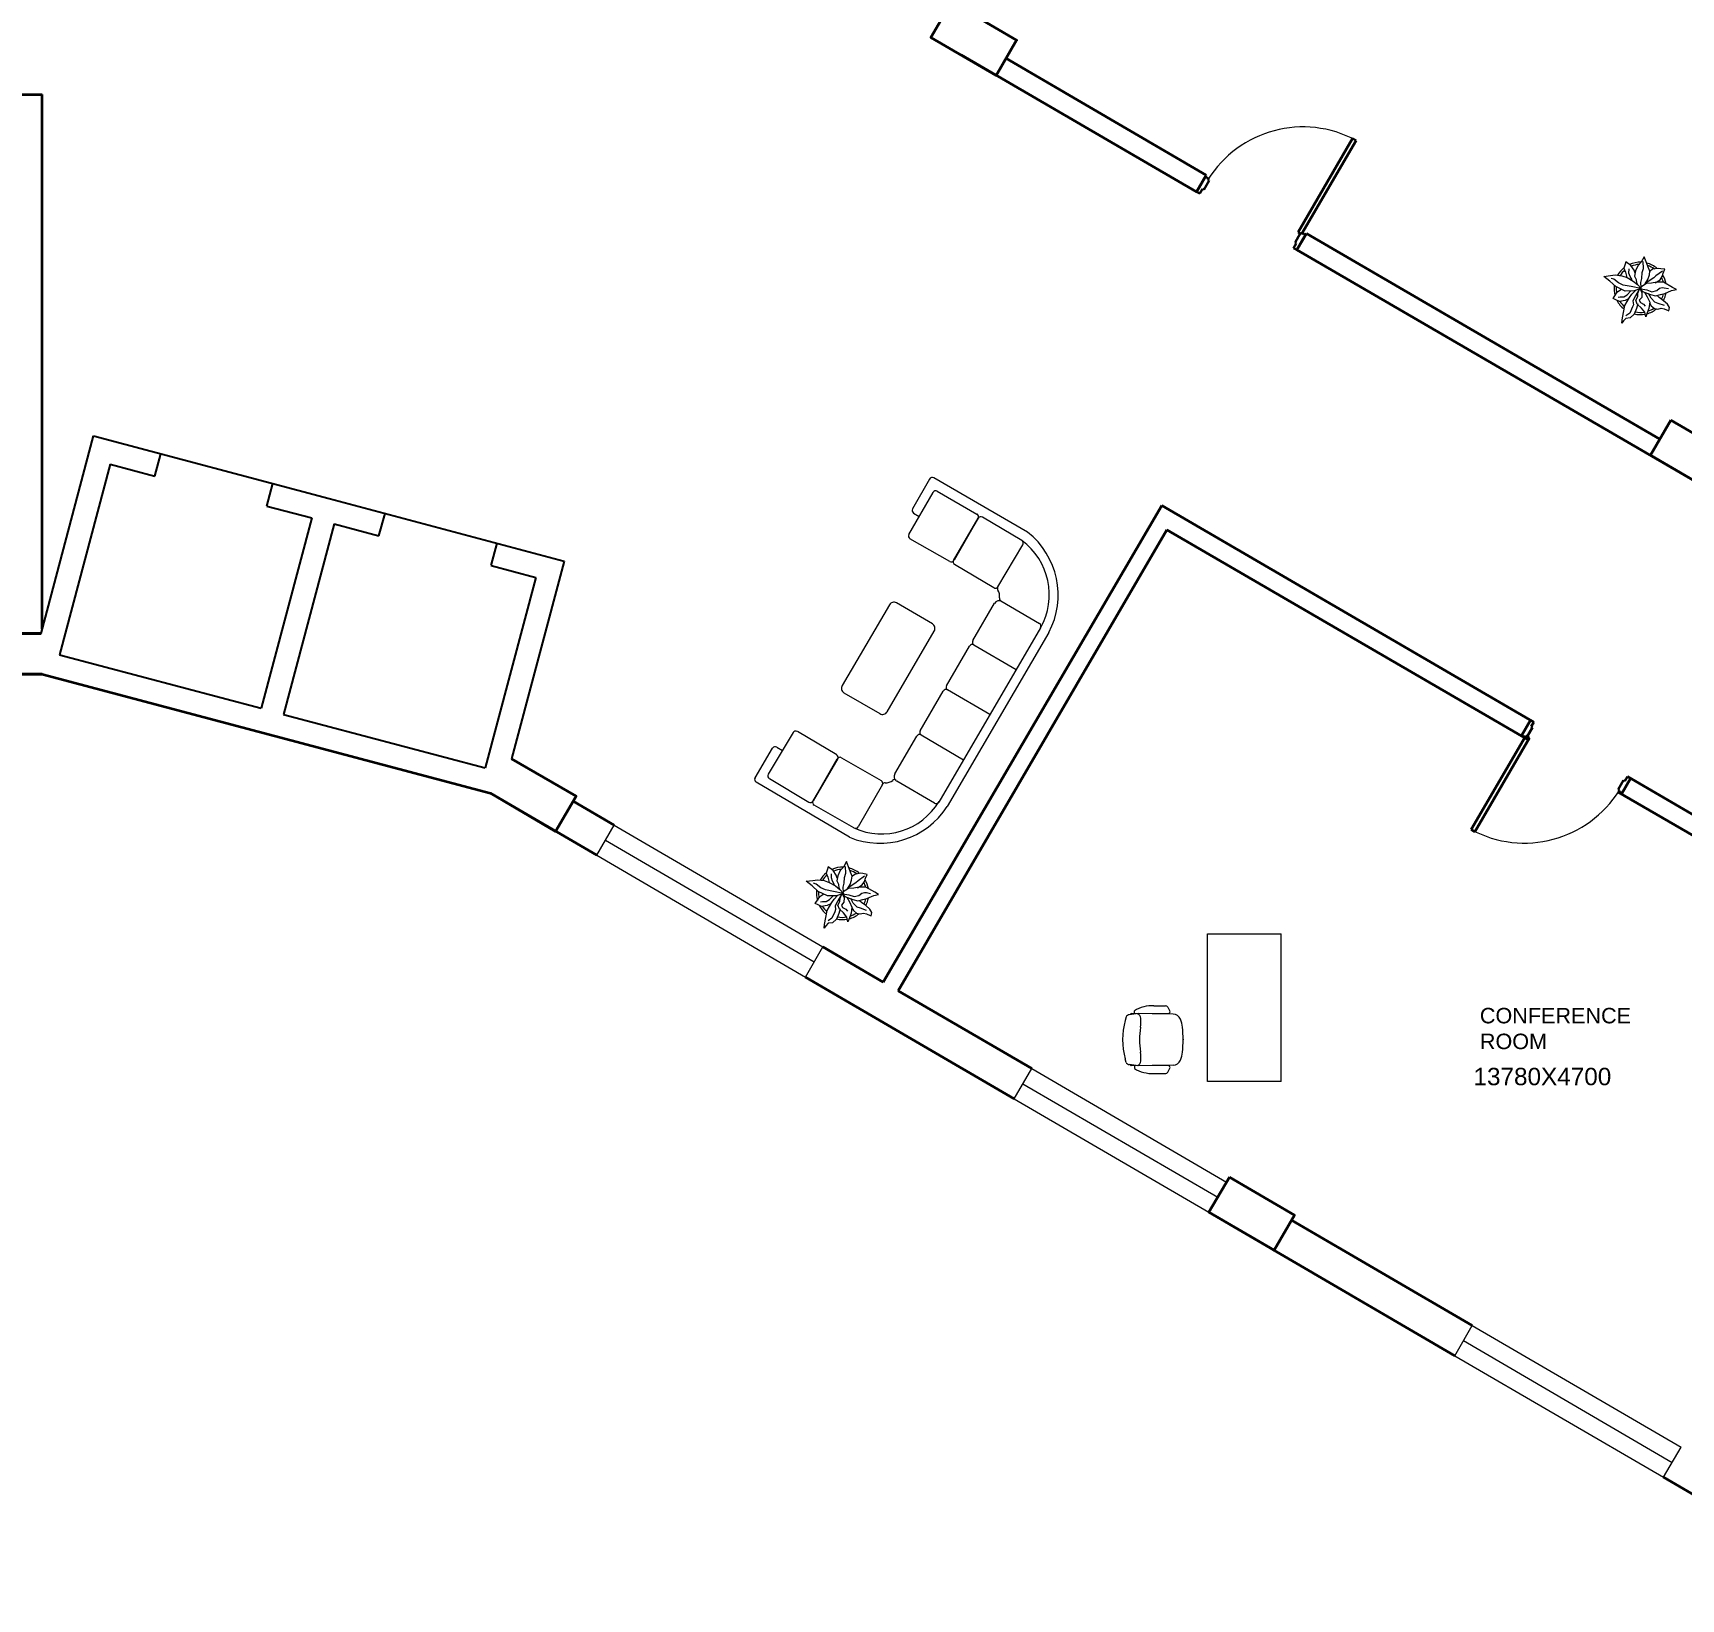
# Model space of a CAD drawing. Header units: millimetres. Extents: x 3079 to 579737, y 1565 to 1161826.
# Drawn here: x 113015 to 127228, y 424093 to 437602 of the extents above; entities that cross this region are included whole.
import ezdxf

# ---------------------------------------------------------------- set-up
doc = ezdxf.new("R2010")
doc.units = ezdxf.units.MM
for name, color, linetype, lineweight in [('1', 7, 'Continuous', 35), ('A_COL', 250, 'Continuous', 40), ('A_ELE1', 250, 'Continuous', 20), ('A_WIN-DOR', 250, 'Continuous', 30), ('IG-Area', 250, 'Continuous', 30), ('SILL', 251, 'Continuous', 18), ('WINDOW', 252, 'Continuous', 15)]:
    doc.layers.add(name, color=color, linetype=linetype, lineweight=lineweight)
doc.layers.add('FURNITURE', color=253, linetype='Continuous', lineweight=5, transparency=0.05)
doc.layers.add('TREES', color=72, linetype='Continuous', lineweight=5, transparency=0.05)
doc.styles.get("Standard").update_dxf_attribs({"font": 'arial.ttf'})

msp = doc.modelspace()

# ---------------------------------------------------------------- linework, layer by layer
for p, q in [((113085, 432421), (113538, 434126)), ((113538, 434126), (115568, 433586)), ((114067, 433779), (114118, 433972)), ((113680, 433881), (113243, 432238)), ((113680, 433881), (114067, 433779)), ((115033, 433521), (115084, 433715)), ((115033, 433521), (115420, 433419)), ((115568, 433586), (117597, 433046)), ((115420, 433419), (114983, 431776)), ((115613, 433367), (115176, 431724)), ((115613, 433367), (115999, 433264)), ((115999, 433264), (116051, 433458)), ((116966, 433007), (117017, 433201)), ((116966, 433007), (117352, 432905)), ((117597, 433046), (117143, 431341)), ((117352, 432905), (116915, 431262)), ((113243, 432238), (114983, 431776)), ((115176, 431724), (116915, 431262)), ((116961, 431043), (115028, 431557))]:
    msp.add_line(p, q)
at = {"layer": '1'}
for p, q in [((121019, 437413), (123050, 436232)), ((121406, 437383), (123134, 436376)), ((109170, 437071), (113095, 437071)), ((113095, 432460), (113095, 437071)), ((123050, 436232), (123134, 436376)), ((123915, 435730), (123998, 435873)), ((123998, 435873), (127046, 434098)), ((123915, 435730), (133795, 429989)), ((127181, 433833), (127181, 433833)), ((120348, 429414), (122751, 433526)), ((122751, 433526), (125957, 431658)), ((120477, 429339), (122792, 433317)), ((122792, 433317), (125910, 431504)), ((113095, 432071), (110220, 432071)), ((113095, 432071), (116961, 431043)), ((126766, 431187), (134694, 426568)), ((116961, 431043), (117877, 430508)), ((117673, 430974), (118028, 430767)), ((126687, 431053), (134490, 426516)), ((119828, 429718), (120348, 429414)), ((119677, 429458), (121477, 428409)), ((120477, 429339), (121628, 428668)), ((123157, 427429), (125277, 426192)), ((123869, 427361), (125428, 426452)), ((127077, 425143), (128877, 424093))]:
    msp.add_line(p, q, dxfattribs=at)
at = {"layer": 'A_COL'}
for points in [[(120935, 437866), (120759, 437564), (121321, 437236), (121497, 437539)], [(127141, 434261), (126965, 433959), (127526, 433631), (127702, 433934)], [(123333, 427731), (123157, 427429), (123718, 427101), (123894, 427404)]]:
    msp.add_lwpolyline(points, close=True, dxfattribs=at)
for points in [[(113085, 432421), (112445, 432421), (112445, 432071), (113095, 432071)], [(116961, 431043), (116961, 431043), (117522, 430715), (117698, 431018), (117143, 431341)]]:
    msp.add_lwpolyline(points, dxfattribs=at)
at = {"layer": 'A_ELE1', "transparency": 33554687}
for centre, start, end in [((123967, 435825), 61.5925, 148.1083), ((125877, 431580), 241.5978, 328.1136)]:
    msp.add_arc(centre, 966, start, end, dxfattribs=at)
at = {"layer": 'A_WIN-DOR', "transparency": 33554687}
for p, q in [((123925, 435883), (124394, 436692)), ((123956, 435865), (124426, 436674)), ((123127, 436364), (123051, 436234)), ((123153, 436346), (123126, 436362)), ((123147, 436335), (123153, 436346)), ((123078, 436216), (123101, 436256)), ((123101, 436256), (123113, 436249)), ((123113, 436249), (123159, 436328)), ((123887, 435746), (123910, 435786)), ((123899, 435793), (123944, 435872)), ((123910, 435786), (123899, 435793)), ((123990, 435860), (123915, 435730)), ((123963, 435876), (123979, 435904)), ((123963, 435876), (123990, 435860)), ((123915, 435730), (123887, 435746)), ((125854, 431544), (125929, 431674)), ((125929, 431674), (125957, 431658)), ((125957, 431658), (125934, 431618)), ((125888, 431539), (125418, 430730)), ((125920, 431521), (125450, 430712)), ((125881, 431528), (125854, 431544)), ((125881, 431528), (125865, 431500)), ((125946, 431612), (125900, 431532)), ((125934, 431618), (125946, 431612)), ((126731, 431155), (126686, 431076)), ((126718, 431041), (126793, 431170)), ((126743, 431148), (126731, 431155)), ((126766, 431188), (126743, 431148)), ((126697, 431069), (126691, 431058)), ((126691, 431058), (126719, 431042))]:
    msp.add_line(p, q, dxfattribs=at)
at = {"layer": 'A_WIN-DOR'}
for p, q in [((124426, 436674), (124394, 436692)), ((123050, 436232), (123078, 436216)), ((126794, 431172), (126766, 431188)), ((125418, 430730), (125450, 430712))]:
    msp.add_line(p, q, dxfattribs=at)
at = {"layer": 'A_WIN-DOR', "transparency": 33554687}
for points in [[(123147, 436335), (123159, 436328)], [(123956, 435865), (123925, 435883)], [(125888, 431539), (125920, 431521)], [(126697, 431069), (126686, 431076)]]:
    msp.add_lwpolyline(points, dxfattribs=at)
at = {"layer": 'FURNITURE'}
for p, q in [((120747, 433753), (120599, 433496)), ((121593, 433296), (120783, 433763)), ((120814, 433648), (121156, 433452)), ((120569, 433276), (120777, 433638)), ((120609, 433459), (120658, 433431)), ((121166, 433415), (120953, 433056)), ((120954, 433051), (121166, 433415)), ((120954, 433051), (121166, 433415)), ((121166, 433415), (120958, 433053)), ((121542, 433223), (121203, 433425)), ((120921, 433043), (120578, 433239)), ((121337, 432824), (121552, 433186)), ((120962, 433019), (121301, 432817)), ((121119, 432360), (121308, 432682)), ((121363, 432702), (121694, 432508)), ((121704, 432471), (120826, 430968)), ((121776, 432430), (120900, 430930)), ((120892, 431971), (121092, 432313)), ((121129, 432323), (121493, 432110)), ((120665, 431583), (120865, 431925)), ((121266, 431722), (120902, 431935)), ((119570, 431567), (119356, 431207)), ((119946, 431374), (119607, 431576)), ((120447, 431210), (120638, 431536)), ((120675, 431546), (121039, 431333)), ((119242, 431177), (119393, 431432)), ((119430, 431441), (119478, 431412)), ((119955, 431342), (119742, 430977)), ((119955, 431342), (119742, 430977)), ((119742, 430977), (119950, 431340)), ((119742, 430977), (119955, 431337)), ((119987, 431350), (120330, 431154)), ((120056, 430664), (119251, 431140)), ((119366, 431170), (119705, 430968)), ((120341, 431119), (120131, 430754)), ((120789, 430958), (120464, 431148)), ((120094, 430744), (119752, 430941)), ((123143, 428558), (123143, 429831)), ((123143, 429831), (123780, 429831)), ((123780, 428558), (123780, 429831)), ((122443, 429114), (122433, 429083)), ((122549, 429143), (122468, 429133)), ((122487, 429144), (122476, 429134)), ((122848, 429139), (122487, 429144)), ((122514, 429144), (122514, 429166)), ((122810, 429144), (122668, 429142)), ((122682, 429210), (122783, 429209)), ((122802, 429199), (122819, 429164)), ((122443, 428722), (122433, 428753)), ((122549, 428693), (122468, 428703)), ((122487, 428692), (122476, 428702)), ((122848, 428697), (122487, 428692)), ((122514, 428692), (122514, 428670)), ((122810, 428692), (122668, 428694)), ((122802, 428637), (122819, 428672)), ((122682, 428626), (122783, 428627)), ((123780, 428558), (123143, 428558))]:
    msp.add_line(p, q, dxfattribs=at)
msp.add_lwpolyline([(120009, 431911), (120319, 431730, 0.414214), (120381, 431746), (120788, 432443, 0.414214), (120772, 432504), (120462, 432686, 0.414214), (120401, 432669), (119993, 431972, 0.414214)], format="xyb", close=True, dxfattribs=at)
for centre, radius, start, end in [((120770, 433740), 26.9, 60.1922, 150.1922), ((120800, 433625), 26.9, 60.1922, 150.1922), ((120623, 433483), 26.9, 150.1922, 240.1922), ((121143, 433429), 26.9, 330.1922, 60.1922), ((121189, 433402), 26.9, 59.2138, 149.2138), ((120592, 433262), 26.9, 150.1922, 240.1922), ((121204, 432757), 576, 330.246, 54.0162), ((121529, 433200), 26.9, 329.2138, 59.2138), ((121167, 432754), 689, 331.9794, 51.8381), ((120934, 433066), 26.9, 240.1922, 330.1922), ((120976, 433042), 26.9, 149.2138, 239.2138), ((121315, 432840), 26.9, 239.2138, 329.2138), ((121360, 432810), 26.9, 149.2998, 212.2194), ((121259, 432747), 92, 349.4563, 32.2194), ((121346, 432659), 44.9, 59.703, 149.703), ((121376, 432725), 26.9, 169.4563, 239.703), ((121681, 432485), 26.9, 329.703, 59.703), ((121116, 432300), 26.9, 59.703, 149.703), ((121143, 432346), 26.9, 149.703, 239.703), ((120916, 431958), 26.9, 149.703, 239.703), ((120889, 431911), 26.9, 59.703, 149.703), ((119593, 431553), 26.9, 59.2138, 149.2138), ((120662, 431523), 26.9, 59.703, 149.703), ((120689, 431569), 26.9, 149.703, 239.703), ((119416, 431418), 26.9, 59.2138, 149.2138), ((119932, 431351), 26.9, 329.2138, 59.2138), ((119974, 431327), 26.9, 60.1922, 150.1922), ((119265, 431163), 26.9, 149.2138, 239.2138), ((119379, 431193), 26.9, 149.2138, 239.2138), ((120316, 431130), 26.9, 330.1922, 60.1922), ((120364, 431106), 26.9, 87.1865, 150.1062), ((120370, 431225), 92, 267.1865, 309.9497), ((120446, 431134), 26.9, 59.703, 129.9497), ((120486, 431187), 44.9, 149.703, 239.703), ((119719, 430991), 26.9, 239.2138, 329.2138), ((119765, 430964), 26.9, 150.1922, 240.1922), ((120334, 431268), 576, 245.3898, 329.16), ((120803, 430982), 26.9, 239.703, 329.703), ((120319, 431301), 689, 247.5679, 327.4265), ((120108, 430768), 26.9, 240.1922, 330.1922), ((122470, 429105), 28.4, 92.7031, 161.848), ((122666, 428922), 288, 87.0305, 121.9427), ((122524, 429099), 45.2, 4.5877, 70.4615), ((122252, 429078), 318, 350.4246, 4.5891), ((122786, 429191), 17.9, 27.1713, 98.3262), ((122809, 429157), 12.2, 273.8717, 33.4244), ((122843, 429065), 74.1, 22.7889, 85.8086), ((123040, 428918), 628, 164.8107, 195.1893), ((123198, 428918), 641, 170.4247, 189.5753), ((122754, 429020), 174, 2.1629, 25.2697), ((121854, 428918), 1080, 354.2714, 5.7286), ((122470, 428731), 28.4, 198.152, 267.2969), ((122524, 428737), 45.2, 289.5385, 355.4123), ((122524, 428737), 45.2, 289.5385, 355.4123), ((122252, 428758), 318, 355.4109, 9.5754), ((122809, 428679), 12.2, 326.5756, 86.1283), ((122843, 428771), 74.1, 274.1914, 337.2111), ((122754, 428816), 174, 334.7303, 357.8371), ((122666, 428914), 288, 238.0573, 272.9695), ((122786, 428645), 17.9, 261.6738, 332.8287)]:
    msp.add_arc(centre, radius, start, end, dxfattribs=at)
msp.add_point((122933, 428918), dxfattribs=at)
at = {"layer": 'SILL'}
for p, q in [((118028, 430767), (119828, 429718)), ((117877, 430508), (119677, 429458)), ((121628, 428668), (123308, 427688)), ((121477, 428409), (123157, 427429)), ((125428, 426452), (127228, 425402)), ((125277, 426192), (127077, 425143))]:
    msp.add_line(p, q, dxfattribs=at)
at = {"layer": 'TREES'}
for p, q in [((126910, 435672), (126885, 435625)), ((126928, 435627), (126910, 435672)), ((126562, 435501), (126620, 435509)), ((126614, 435461), (126562, 435501)), ((126620, 435509), (126660, 435515)), ((126660, 435515), (126716, 435508)), ((126716, 435508), (126762, 435491)), ((126747, 435608), (126735, 435572)), ((126735, 435572), (126750, 435537)), ((126752, 435628), (126747, 435608)), ((126750, 435537), (126761, 435493)), ((126796, 435595), (126752, 435628)), ((126779, 435531), (126781, 435567)), ((126790, 435502), (126779, 435531)), ((126807, 435471), (126790, 435502)), ((126823, 435555), (126796, 435595)), ((126831, 435529), (126823, 435555)), ((126836, 435550), (126828, 435505)), ((126828, 435505), (126841, 435476)), ((126854, 435594), (126836, 435550)), ((126885, 435625), (126854, 435594)), ((126890, 435485), (126894, 435535)), ((126894, 435535), (126905, 435571)), ((126905, 435571), (126901, 435631)), ((126945, 435582), (126928, 435627)), ((126942, 435475), (126955, 435514)), ((126960, 435546), (126945, 435582)), ((126955, 435514), (126960, 435546)), ((126981, 435563), (126961, 435546)), ((127031, 435571), (126981, 435563)), ((127012, 435506), (126992, 435489)), ((127067, 435546), (127012, 435506)), ((127053, 435568), (127031, 435571)), ((127047, 435471), (127065, 435500)), ((127088, 435563), (127053, 435568)), ((127065, 435500), (127075, 435529)), ((127075, 435529), (127088, 435563)), ((126666, 435414), (126614, 435461)), ((126649, 435478), (126625, 435485)), ((126689, 435446), (126649, 435478)), ((126747, 435375), (126666, 435414)), ((126666, 435348), (126682, 435372)), ((126682, 435372), (126714, 435393)), ((126729, 435427), (126689, 435446)), ((126798, 435415), (126729, 435427)), ((126825, 435377), (126747, 435375)), ((126762, 435491), (126815, 435462)), ((126764, 435344), (126796, 435377)), ((126881, 435398), (126798, 435415)), ((126805, 435349), (126834, 435380)), ((126815, 435462), (126853, 435431)), ((126885, 435397), (126825, 435377)), ((126868, 435389), (126835, 435334)), ((126841, 435476), (126844, 435443)), ((126844, 435443), (126851, 435435)), ((126853, 435431), (126885, 435397)), ((126854, 435329), (126856, 435357)), ((126856, 435357), (126871, 435392)), ((126871, 435392), (126877, 435390)), ((126876, 435395), (126897, 435371)), ((126877, 435390), (126890, 435359)), ((126882, 435410), (126880, 435395)), ((126880, 435395), (126932, 435385)), ((126881, 435450), (126890, 435485)), ((126885, 435406), (126881, 435450)), ((126929, 435441), (126882, 435410)), ((126890, 435359), (126889, 435321)), ((126897, 435371), (126965, 435345)), ((126914, 435366), (126936, 435325)), ((126919, 435437), (126942, 435475)), ((126992, 435489), (126926, 435447)), ((126974, 435443), (126929, 435441)), ((126932, 435385), (126977, 435370)), ((126969, 435314), (126948, 435353)), ((127020, 435452), (126974, 435443)), ((126977, 435370), (127018, 435379)), ((127005, 435446), (127047, 435471)), ((127018, 435379), (127042, 435399)), ((127077, 435451), (127020, 435452)), ((127042, 435399), (127065, 435407)), ((127052, 435345), (127087, 435354)), ((127065, 435407), (127082, 435404)), ((127155, 435407), (127077, 435451)), ((127082, 435404), (127119, 435397)), ((127087, 435354), (127147, 435381)), ((127147, 435381), (127188, 435388)), ((127188, 435388), (127155, 435407)), ((126642, 435310), (126666, 435348)), ((126667, 435300), (126642, 435310)), ((126696, 435286), (126667, 435300)), ((126687, 435324), (126704, 435327)), ((126745, 435293), (126696, 435286)), ((126704, 435327), (126734, 435327)), ((126732, 435190), (126743, 435250)), ((126734, 435327), (126764, 435344)), ((126743, 435250), (126764, 435286)), ((126776, 435309), (126745, 435293)), ((126764, 435286), (126784, 435320)), ((126784, 435320), (126805, 435349)), ((126810, 435238), (126786, 435184)), ((126817, 435258), (126810, 435238)), ((126835, 435334), (126812, 435290)), ((126812, 435290), (126817, 435258)), ((126845, 435225), (126824, 435175)), ((126837, 435297), (126854, 435329)), ((126851, 435261), (126837, 435297)), ((126855, 435264), (126845, 435225)), ((126887, 435229), (126851, 435261)), ((126889, 435321), (126868, 435296)), ((126868, 435296), (126878, 435277)), ((126878, 435277), (126904, 435261)), ((126915, 435192), (126887, 435229)), ((126904, 435261), (126918, 435244)), ((126936, 435325), (126958, 435279)), ((126950, 435226), (126937, 435188)), ((126958, 435279), (126950, 435226)), ((126956, 435273), (126971, 435249)), ((126965, 435345), (127009, 435335)), ((127003, 435280), (126969, 435314)), ((126971, 435249), (126998, 435226)), ((126998, 435226), (127028, 435220)), ((127032, 435269), (127003, 435280)), ((127009, 435335), (127052, 435345)), ((127040, 435319), (127025, 435333)), ((127028, 435220), (127057, 435227)), ((127084, 435250), (127032, 435269)), ((127078, 435292), (127040, 435319)), ((127057, 435227), (127082, 435221)), ((127112, 435263), (127078, 435292)), ((127082, 435221), (127116, 435207)), ((127128, 435233), (127112, 435263)), ((127123, 435204), (127128, 435233)), ((126718, 435097), (126721, 435128)), ((126732, 435119), (126718, 435097)), ((126721, 435128), (126732, 435190)), ((126752, 435140), (126732, 435119)), ((126786, 435184), (126752, 435161)), ((126789, 435144), (126752, 435140)), ((126824, 435175), (126789, 435144)), ((126924, 435154), (126915, 435192)), ((126937, 435188), (126924, 435154)), ((127116, 435207), (127123, 435204)), ((119868, 430390), (119856, 430355)), ((119872, 430410), (119868, 430390)), ((119917, 430377), (119872, 430410)), ((119943, 430337), (119917, 430377)), ((119975, 430376), (119956, 430332)), ((120006, 430407), (119975, 430376)), ((120030, 430454), (120006, 430407)), ((120025, 430353), (120022, 430413)), ((120048, 430409), (120030, 430454)), ((120065, 430364), (120048, 430409)), ((119683, 430284), (119741, 430291)), ((119734, 430244), (119683, 430284)), ((119786, 430196), (119734, 430244)), ((119741, 430291), (119780, 430298)), ((119769, 430260), (119745, 430267)), ((119809, 430228), (119769, 430260)), ((119780, 430298), (119837, 430290)), ((119837, 430290), (119882, 430274)), ((119856, 430355), (119870, 430319)), ((119870, 430319), (119882, 430275)), ((119882, 430274), (119936, 430244)), ((119900, 430313), (119901, 430349)), ((119910, 430284), (119900, 430313)), ((119927, 430253), (119910, 430284)), ((119936, 430244), (119973, 430213)), ((119951, 430311), (119943, 430337)), ((119956, 430332), (119948, 430288)), ((119948, 430288), (119961, 430258)), ((119961, 430258), (119965, 430225)), ((120001, 430232), (120010, 430267)), ((120010, 430267), (120014, 430317)), ((120014, 430317), (120025, 430353)), ((120039, 430219), (120062, 430256)), ((120112, 430271), (120046, 430229)), ((120062, 430256), (120075, 430295)), ((120080, 430328), (120065, 430364)), ((120075, 430295), (120080, 430328)), ((120102, 430344), (120082, 430328)), ((120140, 430234), (120094, 430225)), ((120151, 430353), (120102, 430344)), ((120132, 430288), (120112, 430271)), ((120126, 430228), (120167, 430253)), ((120187, 430327), (120132, 430288)), ((120197, 430233), (120140, 430234)), ((120173, 430350), (120151, 430353)), ((120167, 430253), (120186, 430282)), ((120209, 430344), (120173, 430350)), ((120186, 430282), (120195, 430311)), ((120195, 430311), (120209, 430344)), ((119762, 430093), (119786, 430130)), ((119787, 430082), (119762, 430093)), ((119867, 430158), (119786, 430196)), ((119786, 430130), (119802, 430154)), ((119802, 430154), (119835, 430175)), ((119807, 430106), (119824, 430109)), ((119849, 430209), (119809, 430228)), ((119824, 430109), (119854, 430110)), ((119918, 430197), (119849, 430209)), ((119854, 430110), (119884, 430126)), ((119896, 430091), (119865, 430075)), ((119945, 430159), (119867, 430158)), ((119884, 430126), (119916, 430159)), ((119884, 430068), (119904, 430102)), ((119904, 430102), (119925, 430131)), ((120002, 430180), (119918, 430197)), ((119925, 430131), (119954, 430162)), ((119955, 430116), (119932, 430072)), ((120005, 430179), (119945, 430159)), ((119988, 430171), (119955, 430116)), ((119957, 430079), (119974, 430111)), ((119965, 430225), (119971, 430217)), ((119973, 430213), (120005, 430179)), ((119974, 430111), (119976, 430139)), ((119976, 430139), (119991, 430174)), ((120009, 430103), (119988, 430078)), ((119991, 430174), (119997, 430172)), ((119996, 430177), (120017, 430153)), ((119997, 430172), (120010, 430141)), ((120002, 430192), (120000, 430177)), ((120000, 430177), (120052, 430167)), ((120005, 430188), (120001, 430232)), ((120049, 430223), (120002, 430192)), ((120010, 430141), (120009, 430103)), ((120017, 430153), (120085, 430126)), ((120034, 430148), (120056, 430107)), ((120094, 430225), (120049, 430223)), ((120052, 430167), (120098, 430152)), ((120056, 430107), (120078, 430061)), ((120089, 430096), (120068, 430135)), ((120085, 430126), (120129, 430116)), ((120123, 430062), (120089, 430096)), ((120098, 430152), (120138, 430161)), ((120129, 430116), (120172, 430127)), ((120138, 430161), (120163, 430181)), ((120160, 430101), (120145, 430114)), ((120198, 430074), (120160, 430101)), ((120163, 430181), (120186, 430188)), ((120172, 430127), (120207, 430136)), ((120186, 430188), (120202, 430186)), ((120275, 430189), (120197, 430233)), ((120202, 430186), (120239, 430178)), ((120207, 430136), (120267, 430162)), ((120267, 430162), (120308, 430170)), ((120308, 430170), (120275, 430189)), ((119816, 430068), (119787, 430082)), ((119865, 430075), (119816, 430068)), ((119840, 429911), (119852, 429972)), ((119852, 429972), (119863, 430032)), ((119863, 430032), (119884, 430068)), ((119905, 429966), (119872, 429943)), ((119930, 430020), (119905, 429966)), ((119944, 429957), (119909, 429926)), ((119937, 430040), (119930, 430020)), ((119932, 430072), (119937, 430040)), ((119965, 430007), (119944, 429957)), ((119971, 430043), (119957, 430079)), ((119975, 430046), (119965, 430007)), ((120006, 430011), (119971, 430043)), ((119988, 430078), (119997, 430059)), ((119997, 430059), (120024, 430043)), ((120035, 429974), (120006, 430011)), ((120024, 430043), (120038, 430026)), ((120043, 429935), (120035, 429974)), ((120057, 429970), (120043, 429935)), ((120070, 430008), (120057, 429970)), ((120078, 430061), (120070, 430008)), ((120076, 430055), (120091, 430031)), ((120091, 430031), (120118, 430008)), ((120118, 430008), (120148, 430002)), ((120152, 430051), (120123, 430062)), ((120148, 430002), (120177, 430009)), ((120204, 430031), (120152, 430051)), ((120177, 430009), (120202, 430003)), ((120232, 430045), (120198, 430074)), ((120202, 430003), (120236, 429989)), ((120248, 430014), (120232, 430045)), ((120236, 429989), (120243, 429986)), ((120243, 429986), (120248, 430014)), ((119838, 429880), (119840, 429911)), ((119852, 429901), (119838, 429880)), ((119872, 429922), (119852, 429901)), ((119909, 429926), (119872, 429922))]:
    msp.add_line(p, q, dxfattribs=at)
for centre, radius, start, end in [((126876, 435398), 226, 128.3629, 149.521), ((126876, 435398), 207, 130.4326, 147.2825), ((126876, 435398), 226, 88.1222, 114.2309), ((126876, 435398), 207, 93.1635, 111.8523), ((126876, 435398), 226, 49.4805, 75.9048), ((126876, 435398), 207, 53.9653, 72.1795), ((126876, 435398), 207, 14.8602, 27.279), ((126876, 435398), 226, 10.4373, 31.116), ((126876, 435398), 226, 172.7536, 195.624), ((126876, 435398), 207, 176.0529, 190.9116), ((126876, 435398), 207, 333.0467, 347.177), ((126876, 435398), 226, 332.2797, 350.233), ((126876, 435398), 226, 206.733, 232.0718), ((126876, 435398), 207, 212.4666, 229.3113), ((126876, 435398), 226, 284.5788, 308.9571), ((126876, 435398), 207, 288.2523, 305.1114), ((126876, 435398), 226, 256.8997, 280.7583), ((126876, 435398), 207, 257.7632, 280.3538), ((119997, 430180), 226, 88.0297, 114.1383), ((119997, 430180), 207, 93.071, 111.7597), ((119997, 430180), 226, 49.388, 75.8123), ((119997, 430180), 207, 53.8728, 72.087), ((119997, 430180), 226, 128.2704, 149.4284), ((119997, 430180), 207, 130.34, 147.1899), ((119997, 430180), 207, 14.7677, 27.1865), ((119997, 430180), 226, 10.3447, 31.0234), ((119997, 430180), 226, 172.661, 195.5315), ((119997, 430180), 207, 175.9603, 190.8191), ((119997, 430180), 207, 332.9541, 347.0844), ((119997, 430180), 226, 332.1872, 350.1405), ((119997, 430180), 226, 206.6405, 231.9792), ((119997, 430180), 207, 212.374, 229.2187), ((119997, 430180), 226, 256.8071, 280.6658), ((119997, 430180), 207, 257.6706, 280.2613), ((119997, 430180), 226, 284.4862, 308.8645), ((119997, 430180), 207, 288.1598, 305.0189)]:
    msp.add_arc(centre, radius, start, end, dxfattribs=at)
at = {"layer": 'WINDOW'}
for p, q in [((117877, 430508), (118028, 430767)), ((117952, 430638), (119752, 429588)), ((119677, 429458), (119828, 429718)), ((121477, 428409), (121628, 428668)), ((121552, 428538), (123232, 427558)), ((125277, 426192), (125428, 426452)), ((125352, 426322), (127152, 425272)), ((127077, 425143), (127228, 425402))]:
    msp.add_line(p, q, dxfattribs=at)

# ---------------------------------------------------------------- texts
at = {"layer": 'IG-Area', "attachment_point": 1}
for s, insert, char_height in [('{\\H0.66667x;CONFERENCE \\PROOM}', (125493, 429192), 200), ('13780X4700', (125438, 428675), 150)]:
    msp.add_mtext_dynamic_manual_height_columns(s, width=38356.19, gutter_width=12.5, heights=[0], dxfattribs=dict(at, insert=insert, char_height=char_height))

doc.saveas('drawing.dxf')
